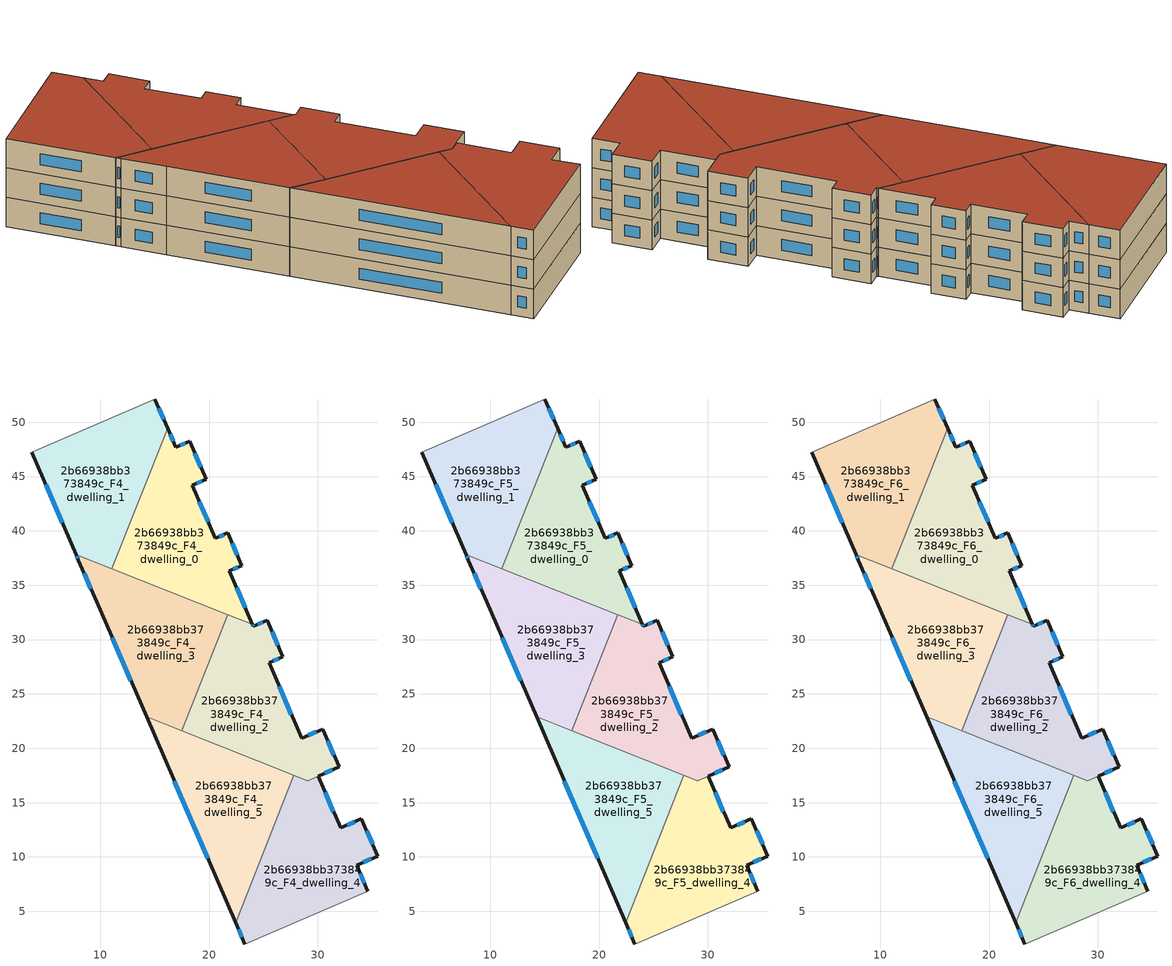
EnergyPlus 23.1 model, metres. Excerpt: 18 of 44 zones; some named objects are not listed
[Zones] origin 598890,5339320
2b66938bb373849c_F4_dwelling_0
 floor to 2b66938bb373849c_F3_dwelling_0 (EU_floor_Construction): 18.21,48.25 19.73,44.75 18.45,44.2 20.56,39.31 21.7,39.81 23,36.81 21.85,36.33 23.99,31.4 11.07,36.5 16.18,49.45 16.94,47.7 z12
 wall outside (EU_wall_Construction): 23.99,31.4 21.85,36.33 23,36.81 21.7,39.81 20.56,39.31 18.45,44.2 19.73,44.75 18.21,48.25 16.94,47.7 16.18,49.45 z12:15
 wall to 2b66938bb373849c_F4_dwelling_1 (EU_wall_Construction): 16.18,49.45 11.07,36.5 z12:15
 wall to 2b66938bb373849c_F4_dwelling_3 (EU_wall_Construction): 11.07,36.5 21.73,32.29 z12:15
 wall to 2b66938bb373849c_F4_dwelling_2 (EU_wall_Construction): 21.73,32.29 23.99,31.4 z12:15
 window (EU_Window_Construction): 18.85,44.37 19.33,44.57 / 19.9,40.84 19.11,42.66 / 21.35,39.66 20.92,39.47 / 22.59,37.75 22.11,38.87 / 22.21,36.48 22.64,36.66 / 23.32,32.94 22.52,34.78 / 16.7,48.25 16.42,48.9 / 17.81,48.08 17.34,47.87 / 19.25,45.84 18.68,47.15 z12.94:14.06
2b66938bb373849c_F4_dwelling_1
 floor to 2b66938bb373849c_F3_dwelling_1 (EU_floor_Construction): 15.02,52.13 16.18,49.45 11.07,36.5 7.77,37.81 3.7,47.22 z12
 wall outside (EU_wall_Construction): 3.7,47.22 7.77,37.81 / 16.18,49.45 15.02,52.13 z12:15
 wall adiabatic (EU_wall_Construction): 15.02,52.13 3.7,47.22 z12:15
 wall to 2b66938bb373849c_F4_dwelling_3 (EU_wall_Construction): 7.77,37.81 11.07,36.5 z12:15
 window (EU_Window_Construction): 4.98,44.27 6.49,40.76 / 15.82,50.29 15.38,51.29 z12.94:14.06
2b66938bb373849c_F4_dwelling_2
 floor to 2b66938bb373849c_F3_dwelling_2 (EU_floor_Construction): 26.79,28.42 25.52,27.87 28.52,20.93 30.45,21.76 31.96,18.28 29.06,17.03 17.5,21.59 21.73,32.29 23.99,31.4 24.06,31.23 25.33,31.78 z12
 wall outside (EU_wall_Construction): 30.03,17.44 31.96,18.28 30.45,21.76 28.52,20.93 25.52,27.87 26.79,28.42 25.33,31.78 24.06,31.23 23.99,31.4 z12:15
 wall to 2b66938bb373849c_F4_dwelling_3 (EU_wall_Construction): 21.73,32.29 17.5,21.59 z12:15
 wall to 2b66938bb373849c_F4_dwelling_5 (EU_wall_Construction): 17.5,21.59 27.81,17.52 z12:15
 wall to 2b66938bb373849c_F4_dwelling_4 (EU_wall_Construction): 29.06,17.03 30.03,17.44 / 27.81,17.52 29.05,17.03 z12:15
 window (EU_Window_Construction): 24.04,31.28 24.01,31.34 / 24.93,31.61 24.46,31.4 / 26.33,29.47 25.79,30.73 / 25.92,28.04 26.39,28.24 / 27.58,23.1 26.46,25.69 / 29.84,21.5 29.12,21.19 / 31.48,19.37 30.92,20.67 / 30.63,17.71 31.35,18.02 z12.94:14.06
2b66938bb373849c_F4_dwelling_3
 floor to 2b66938bb373849c_F3_dwelling_3 (EU_floor_Construction): 21.73,32.29 17.5,21.59 14.25,22.88 9.65,33.49 7.98,37.32 7.77,37.81 z12
 wall outside (EU_wall_Construction): 7.77,37.81 7.98,37.32 9.65,33.49 14.25,22.88 z12:15
 wall to 2b66938bb373849c_F4_dwelling_5 (EU_wall_Construction): 14.25,22.88 17.5,21.59 z12:15
 window (EU_Window_Construction): 11.09,30.16 12.81,26.21 / 8.5,36.12 9.13,34.69 / 7.83,37.65 7.91,37.47 z12.94:14.06
2b66938bb373849c_F4_dwelling_4
 floor to 2b66938bb373849c_F3_dwelling_4 (EU_floor_Construction): 34.02,13.51 35.5,10.08 33.57,9.25 34.62,6.84 23.29,1.99 22.44,3.95 27.81,17.52 29.06,17.03 30.03,17.44 32.09,12.67 z12
 wall outside (EU_wall_Construction): 22.44,3.95 23.29,1.99 / 34.62,6.84 33.57,9.25 35.5,10.08 34.02,13.51 32.09,12.67 30.03,17.44 z12:15
 wall adiabatic (EU_wall_Construction): 23.29,1.99 34.62,6.84 z12:15
 wall to 2b66938bb373849c_F4_dwelling_5 (EU_wall_Construction): 27.81,17.52 22.44,3.95 z12:15
 window (EU_Window_Construction): 22.71,3.34 23.03,2.61 / 31.44,14.17 30.67,15.95 / 33.42,13.25 32.7,12.94 / 35.04,11.15 34.48,12.43 / 34.18,9.51 34.9,9.82 / 34.29,7.59 33.9,8.49 z12.94:14.06
2b66938bb373849c_F4_dwelling_5
 floor to 2b66938bb373849c_F3_dwelling_5 (EU_floor_Construction): 27.81,17.52 22.44,3.95 14.25,22.88 z12
 wall outside (EU_wall_Construction): 14.25,22.88 22.44,3.95 z12:15
 window (EU_Window_Construction): 16.82,16.95 19.87,9.88 z12.94:14.06
2b66938bb373849c_F5_dwelling_0
 floor to 2b66938bb373849c_F4_dwelling_0 (EU_floor_Construction): 18.21,48.25 19.73,44.75 18.45,44.2 20.56,39.31 21.7,39.81 23,36.81 21.85,36.33 23.99,31.4 11.07,36.5 16.18,49.45 16.94,47.7 z15
 wall outside (EU_wall_Construction): 23.99,31.4 21.85,36.33 23,36.81 21.7,39.81 20.56,39.31 18.45,44.2 19.73,44.75 18.21,48.25 16.94,47.7 16.18,49.45 z15:18
 wall to 2b66938bb373849c_F5_dwelling_1 (EU_wall_Construction): 16.18,49.45 11.07,36.5 z15:18
 wall to 2b66938bb373849c_F5_dwelling_3 (EU_wall_Construction): 11.07,36.5 21.73,32.29 z15:18
 wall to 2b66938bb373849c_F5_dwelling_2 (EU_wall_Construction): 21.73,32.29 23.99,31.4 z15:18
 window (EU_Window_Construction): 18.85,44.37 19.33,44.57 / 19.9,40.84 19.11,42.66 / 21.35,39.66 20.92,39.47 / 22.59,37.75 22.11,38.87 / 22.21,36.48 22.64,36.66 / 23.32,32.94 22.52,34.78 / 16.7,48.25 16.42,48.9 / 17.81,48.08 17.34,47.87 / 19.25,45.84 18.68,47.15 z15.94:17.06
2b66938bb373849c_F5_dwelling_1
 floor to 2b66938bb373849c_F4_dwelling_1 (EU_floor_Construction): 15.02,52.13 16.18,49.45 11.07,36.5 7.77,37.81 3.7,47.22 z15
 wall outside (EU_wall_Construction): 3.7,47.22 7.77,37.81 / 16.18,49.45 15.02,52.13 z15:18
 wall adiabatic (EU_wall_Construction): 15.02,52.13 3.7,47.22 z15:18
 wall to 2b66938bb373849c_F5_dwelling_3 (EU_wall_Construction): 7.77,37.81 11.07,36.5 z15:18
 window (EU_Window_Construction): 4.98,44.27 6.49,40.76 / 15.82,50.29 15.38,51.29 z15.94:17.06
2b66938bb373849c_F5_dwelling_2
 floor to 2b66938bb373849c_F4_dwelling_2 (EU_floor_Construction): 26.79,28.42 25.52,27.87 28.52,20.93 30.45,21.76 31.96,18.28 29.06,17.03 17.5,21.59 21.73,32.29 23.99,31.4 24.06,31.23 25.33,31.78 z15
 wall outside (EU_wall_Construction): 30.03,17.44 31.96,18.28 30.45,21.76 28.52,20.93 25.52,27.87 26.79,28.42 25.33,31.78 24.06,31.23 23.99,31.4 z15:18
 wall to 2b66938bb373849c_F5_dwelling_3 (EU_wall_Construction): 21.73,32.29 17.5,21.59 z15:18
 wall to 2b66938bb373849c_F5_dwelling_5 (EU_wall_Construction): 17.5,21.59 27.81,17.52 z15:18
 wall to 2b66938bb373849c_F5_dwelling_4 (EU_wall_Construction): 29.06,17.03 30.03,17.44 / 27.81,17.52 29.05,17.03 z15:18
 window (EU_Window_Construction): 24.04,31.28 24.01,31.34 / 24.93,31.61 24.46,31.4 / 26.33,29.47 25.79,30.73 / 25.92,28.04 26.39,28.24 / 27.58,23.1 26.46,25.69 / 29.84,21.5 29.12,21.19 / 31.48,19.37 30.92,20.67 / 30.63,17.71 31.35,18.02 z15.94:17.06
2b66938bb373849c_F5_dwelling_3
 floor to 2b66938bb373849c_F4_dwelling_3 (EU_floor_Construction): 21.73,32.29 17.5,21.59 14.25,22.88 9.65,33.49 7.98,37.32 7.77,37.81 z15
 wall outside (EU_wall_Construction): 7.77,37.81 7.98,37.32 9.65,33.49 14.25,22.88 z15:18
 wall to 2b66938bb373849c_F5_dwelling_5 (EU_wall_Construction): 14.25,22.88 17.5,21.59 z15:18
 window (EU_Window_Construction): 11.09,30.16 12.81,26.21 / 8.5,36.12 9.13,34.69 / 7.83,37.65 7.91,37.47 z15.94:17.06
2b66938bb373849c_F5_dwelling_4
 floor to 2b66938bb373849c_F4_dwelling_4 (EU_floor_Construction): 34.02,13.51 35.5,10.08 33.57,9.25 34.62,6.84 23.29,1.99 22.44,3.95 27.81,17.52 29.06,17.03 30.03,17.44 32.09,12.67 z15
 wall outside (EU_wall_Construction): 22.44,3.95 23.29,1.99 / 34.62,6.84 33.57,9.25 35.5,10.08 34.02,13.51 32.09,12.67 30.03,17.44 z15:18
 wall adiabatic (EU_wall_Construction): 23.29,1.99 34.62,6.84 z15:18
 wall to 2b66938bb373849c_F5_dwelling_5 (EU_wall_Construction): 27.81,17.52 22.44,3.95 z15:18
 window (EU_Window_Construction): 22.71,3.34 23.03,2.61 / 31.44,14.17 30.67,15.95 / 33.42,13.25 32.7,12.94 / 35.04,11.15 34.48,12.43 / 34.18,9.51 34.9,9.82 / 34.29,7.59 33.9,8.49 z15.94:17.06
2b66938bb373849c_F5_dwelling_5
 floor to 2b66938bb373849c_F4_dwelling_5 (EU_floor_Construction): 27.81,17.52 22.44,3.95 14.25,22.88 z15
 wall outside (EU_wall_Construction): 14.25,22.88 22.44,3.95 z15:18
 window (EU_Window_Construction): 16.82,16.95 19.87,9.88 z15.94:17.06
2b66938bb373849c_F6_dwelling_0
 floor to 2b66938bb373849c_F5_dwelling_0 (EU_floor_Construction): 18.21,48.25 19.73,44.75 18.45,44.2 20.56,39.31 21.7,39.81 23,36.81 21.85,36.33 23.99,31.4 11.07,36.5 16.18,49.45 16.94,47.7 z18
 wall outside (EU_wall_Construction): 23.99,31.4 21.85,36.33 23,36.81 21.7,39.81 20.56,39.31 18.45,44.2 19.73,44.75 18.21,48.25 16.94,47.7 16.18,49.45 z18:21
 wall to 2b66938bb373849c_F6_dwelling_1 (EU_wall_Construction): 16.18,49.45 11.07,36.5 z18:21
 wall to 2b66938bb373849c_F6_dwelling_3 (EU_wall_Construction): 11.07,36.5 21.73,32.29 z18:21
 wall to 2b66938bb373849c_F6_dwelling_2 (EU_wall_Construction): 21.73,32.29 23.99,31.4 z18:21
 window (EU_Window_Construction): 18.85,44.37 19.33,44.57 / 19.9,40.84 19.11,42.66 / 21.35,39.66 20.92,39.47 / 22.59,37.75 22.11,38.87 / 22.21,36.48 22.64,36.66 / 23.32,32.94 22.52,34.78 / 16.7,48.25 16.42,48.9 / 17.81,48.08 17.34,47.87 / 19.25,45.84 18.68,47.15 z18.94:20.06
 roof outside (EU_roof_Construction): 23.99,31.4 21.85,36.33 23,36.81 21.7,39.81 20.56,39.31 18.45,44.2 19.73,44.75 18.21,48.25 16.94,47.7 16.18,49.45 11.07,36.5 z21
2b66938bb373849c_F6_dwelling_1
 floor to 2b66938bb373849c_F5_dwelling_1 (EU_floor_Construction): 15.02,52.13 16.18,49.45 11.07,36.5 7.77,37.81 3.7,47.22 z18
 wall outside (EU_wall_Construction): 3.7,47.22 7.77,37.81 / 16.18,49.45 15.02,52.13 z18:21
 wall adiabatic (EU_wall_Construction): 15.02,52.13 3.7,47.22 z18:21
 wall to 2b66938bb373849c_F6_dwelling_3 (EU_wall_Construction): 7.77,37.81 11.07,36.5 z18:21
 window (EU_Window_Construction): 4.98,44.27 6.49,40.76 / 15.82,50.29 15.38,51.29 z18.94:20.06
 roof outside (EU_roof_Construction): 11.07,36.5 16.18,49.45 15.02,52.13 3.7,47.22 7.77,37.81 z21
2b66938bb373849c_F6_dwelling_2
 floor to 2b66938bb373849c_F5_dwelling_2 (EU_floor_Construction): 26.79,28.42 25.52,27.87 28.52,20.93 30.45,21.76 31.96,18.28 29.06,17.03 17.5,21.59 21.73,32.29 23.99,31.4 24.06,31.23 25.33,31.78 z18
 wall outside (EU_wall_Construction): 30.03,17.44 31.96,18.28 30.45,21.76 28.52,20.93 25.52,27.87 26.79,28.42 25.33,31.78 24.06,31.23 23.99,31.4 z18:21
 wall to 2b66938bb373849c_F6_dwelling_3 (EU_wall_Construction): 21.73,32.29 17.5,21.59 z18:21
 wall to 2b66938bb373849c_F6_dwelling_5 (EU_wall_Construction): 17.5,21.59 27.81,17.52 z18:21
 wall to 2b66938bb373849c_F6_dwelling_4 (EU_wall_Construction): 29.06,17.03 30.03,17.44 / 27.81,17.52 29.05,17.03 z18:21
 window (EU_Window_Construction): 24.04,31.28 24.01,31.34 / 24.93,31.61 24.46,31.4 / 26.33,29.47 25.79,30.73 / 25.92,28.04 26.39,28.24 / 27.58,23.1 26.46,25.69 / 29.84,21.5 29.12,21.19 / 31.48,19.37 30.92,20.67 / 30.63,17.71 31.35,18.02 z18.94:20.06
 roof outside (EU_roof_Construction): 31.96,18.28 30.45,21.76 28.52,20.93 25.52,27.87 26.79,28.42 25.33,31.78 24.06,31.23 23.99,31.4 21.73,32.29 17.5,21.59 29.05,17.03 z21
2b66938bb373849c_F6_dwelling_3
 floor to 2b66938bb373849c_F5_dwelling_3 (EU_floor_Construction): 21.73,32.29 17.5,21.59 14.25,22.88 9.65,33.49 7.98,37.32 7.77,37.81 z18
 wall outside (EU_wall_Construction): 7.77,37.81 7.98,37.32 9.65,33.49 14.25,22.88 z18:21
 wall to 2b66938bb373849c_F6_dwelling_5 (EU_wall_Construction): 14.25,22.88 17.5,21.59 z18:21
 window (EU_Window_Construction): 11.09,30.16 12.81,26.21 / 8.5,36.12 9.13,34.69 / 7.83,37.65 7.91,37.47 z18.94:20.06
 roof outside (EU_roof_Construction): 17.5,21.59 21.73,32.29 7.77,37.81 7.98,37.32 9.65,33.49 14.25,22.88 z21
2b66938bb373849c_F6_dwelling_4
 floor to 2b66938bb373849c_F5_dwelling_4 (EU_floor_Construction): 34.02,13.51 35.5,10.08 33.57,9.25 34.62,6.84 23.29,1.99 22.44,3.95 27.81,17.52 29.06,17.03 30.03,17.44 32.09,12.67 z18
 wall outside (EU_wall_Construction): 22.44,3.95 23.29,1.99 / 34.62,6.84 33.57,9.25 35.5,10.08 34.02,13.51 32.09,12.67 30.03,17.44 z18:21
 wall adiabatic (EU_wall_Construction): 23.29,1.99 34.62,6.84 z18:21
 wall to 2b66938bb373849c_F6_dwelling_5 (EU_wall_Construction): 27.81,17.52 22.44,3.95 z18:21
 window (EU_Window_Construction): 22.71,3.34 23.03,2.61 / 31.44,14.17 30.67,15.95 / 33.42,13.25 32.7,12.94 / 35.04,11.15 34.48,12.43 / 34.18,9.51 34.9,9.82 / 34.29,7.59 33.9,8.49 z18.94:20.06
 roof outside (EU_roof_Construction): 34.62,6.84 33.57,9.25 35.5,10.08 34.02,13.51 32.09,12.67 30.03,17.44 29.06,17.03 27.81,17.52 22.44,3.95 23.29,1.99 z21
2b66938bb373849c_F6_dwelling_5
 floor to 2b66938bb373849c_F5_dwelling_5 (EU_floor_Construction): 27.81,17.52 22.44,3.95 14.25,22.88 z18
 wall outside (EU_wall_Construction): 14.25,22.88 22.44,3.95 z18:21
 window (EU_Window_Construction): 16.82,16.95 19.87,9.88 z18.94:20.06
 roof outside (EU_roof_Construction): 22.44,3.95 27.81,17.52 14.25,22.88 z21
[Building]
EU S2 Campaign: North Axis=0; Terrain=City; Solar Distribution=FullExterior
[Site:Location]
Vienna: Latitude=48; Longitude=16.5; Time Zone=1; Elevation=183
[SizingPeriod:WeatherFileDays]
AnnualSizingPeriod: Begin Month=1; Begin Day of Month=1; End Month=12; End Day of Month=31; Day of Week for Start Day=Monday; Use Weather File Daylight Saving Period=No; Use Weather File Rain and Snow Indicators=No
[MATERIAL]
EU_InternalMass_Material: Roughness=MediumRough; Thickness=0.1; Conductivity=1; Density=1800; Specific Heat=900; Thermal Absorptance=0.9; Solar Absorptance=0.7; Visible Absorptance=0.7
[MATERIAL:NOMASS] Roughness=MediumRough; Thermal Absorptance=0.9; Solar Absorptance=0.7; Visible Absorptance=0.7
Name | Thermal Resistance
EU_wall_NoMass | 0.914258
EU_roof_NoMass | 0.954009
EU_floor_NoMass | 1.09711
[WINDOWMATERIAL:SIMPLEGLAZINGSYSTEM]
EU_Window_SimpleGlazing: UFactor=2.09642; Solar Heat Gain Coefficient=0.65; Visible Transmittance=0.65
[CONSTRUCTION]
EU_wall_Construction: EU_wall_NoMass
EU_roof_Construction: EU_roof_NoMass
EU_floor_Construction: EU_floor_NoMass
EU_Window_Construction: EU_Window_SimpleGlazing
EU_InternalMass_Construction: EU_InternalMass_Material
[ZONE] Type=1; Multiplier=1; Ceiling Height=autocalculate; Floor Area=autocalculate; Part of Total Floor Area=Yes
Name | Volume
2b66938bb373849c_F4_dwelling_0; 2b66938bb373849c_F5_dwelling_0; 2b66938bb373849c_F6_dwelling_0 | 318.059
2b66938bb373849c_F4_dwelling_1; 2b66938bb373849c_F5_dwelling_1; 2b66938bb373849c_F6_dwelling_1 | 318.011
2b66938bb373849c_F4_dwelling_2; 2b66938bb373849c_F5_dwelling_2; 2b66938bb373849c_F6_dwelling_2 | 319.642
2b66938bb373849c_F4_dwelling_3; 2b66938bb373849c_F5_dwelling_3; 2b66938bb373849c_F6_dwelling_3 | 319.144
2b66938bb373849c_F4_dwelling_4; 2b66938bb373849c_F5_dwelling_4; 2b66938bb373849c_F6_dwelling_4 | 320.761
2b66938bb373849c_F4_dwelling_5; 2b66938bb373849c_F5_dwelling_5; 2b66938bb373849c_F6_dwelling_5 | 319.132
[INTERNALMASS] Construction=EU_InternalMass_Construction
Name | Zone or ZoneList | Surface Area
2b66938bb373849c_F4_dwelling_0_EU_InternalMass | 2b66938bb373849c_F4_dwelling_0 | 106.02
2b66938bb373849c_F4_dwelling_1_EU_InternalMass | 2b66938bb373849c_F4_dwelling_1 | 106.004
2b66938bb373849c_F4_dwelling_2_EU_InternalMass | 2b66938bb373849c_F4_dwelling_2 | 106.549
2b66938bb373849c_F4_dwelling_3_EU_InternalMass | 2b66938bb373849c_F4_dwelling_3 | 106.381
2b66938bb373849c_F4_dwelling_4_EU_InternalMass | 2b66938bb373849c_F4_dwelling_4 | 106.92
2b66938bb373849c_F4_dwelling_5_EU_InternalMass | 2b66938bb373849c_F4_dwelling_5 | 106.377
2b66938bb373849c_F5_dwelling_0_EU_InternalMass | 2b66938bb373849c_F5_dwelling_0 | 106.02
2b66938bb373849c_F5_dwelling_1_EU_InternalMass | 2b66938bb373849c_F5_dwelling_1 | 106.004
2b66938bb373849c_F5_dwelling_2_EU_InternalMass | 2b66938bb373849c_F5_dwelling_2 | 106.549
2b66938bb373849c_F5_dwelling_3_EU_InternalMass | 2b66938bb373849c_F5_dwelling_3 | 106.381
2b66938bb373849c_F5_dwelling_4_EU_InternalMass | 2b66938bb373849c_F5_dwelling_4 | 106.92
2b66938bb373849c_F5_dwelling_5_EU_InternalMass | 2b66938bb373849c_F5_dwelling_5 | 106.377
2b66938bb373849c_F6_dwelling_0_EU_InternalMass | 2b66938bb373849c_F6_dwelling_0 | 106.02
2b66938bb373849c_F6_dwelling_1_EU_InternalMass | 2b66938bb373849c_F6_dwelling_1 | 106.004
2b66938bb373849c_F6_dwelling_2_EU_InternalMass | 2b66938bb373849c_F6_dwelling_2 | 106.549
2b66938bb373849c_F6_dwelling_3_EU_InternalMass | 2b66938bb373849c_F6_dwelling_3 | 106.381
2b66938bb373849c_F6_dwelling_4_EU_InternalMass | 2b66938bb373849c_F6_dwelling_4 | 106.92
2b66938bb373849c_F6_dwelling_5_EU_InternalMass | 2b66938bb373849c_F6_dwelling_5 | 106.377
[OTHEREQUIPMENT] Fuel Type=Electricity; Design Level Calculation Method=Watts/Area; Power per Zone Floor Area=1; Fraction Latent=0; Fraction Radiant=0; Fraction Lost=0; Carbon Dioxide Generation Rate=0; EndUse Subcategory=EU_Step8_InternalGains
Name | Zone or ZoneList or Space or SpaceList | Schedule
EU_Step8_InternalGain_2b66938bb373849c_F4_dwelling_0_f000 | 2b66938bb373849c_F4_dwelling_0 | EU_Step8_GainSchedule_2b66938bb373849c_F4_dwelling_0_f000
EU_Step8_InternalGain_2b66938bb373849c_F4_dwelling_1_f000 | 2b66938bb373849c_F4_dwelling_1 | EU_Step8_GainSchedule_2b66938bb373849c_F4_dwelling_1_f000
EU_Step8_InternalGain_2b66938bb373849c_F4_dwelling_2_f000 | 2b66938bb373849c_F4_dwelling_2 | EU_Step8_GainSchedule_2b66938bb373849c_F4_dwelling_2_f000
EU_Step8_InternalGain_2b66938bb373849c_F4_dwelling_3_f000 | 2b66938bb373849c_F4_dwelling_3 | EU_Step8_GainSchedule_2b66938bb373849c_F4_dwelling_3_f000
EU_Step8_InternalGain_2b66938bb373849c_F4_dwelling_4_f000 | 2b66938bb373849c_F4_dwelling_4 | EU_Step8_GainSchedule_2b66938bb373849c_F4_dwelling_4_f000
EU_Step8_InternalGain_2b66938bb373849c_F4_dwelling_5_f000 | 2b66938bb373849c_F4_dwelling_5 | EU_Step8_GainSchedule_2b66938bb373849c_F4_dwelling_5_f000
EU_Step8_InternalGain_2b66938bb373849c_F5_dwelling_0_f000 | 2b66938bb373849c_F5_dwelling_0 | EU_Step8_GainSchedule_2b66938bb373849c_F5_dwelling_0_f000
EU_Step8_InternalGain_2b66938bb373849c_F5_dwelling_1_f000 | 2b66938bb373849c_F5_dwelling_1 | EU_Step8_GainSchedule_2b66938bb373849c_F5_dwelling_1_f000
EU_Step8_InternalGain_2b66938bb373849c_F5_dwelling_2_f000 | 2b66938bb373849c_F5_dwelling_2 | EU_Step8_GainSchedule_2b66938bb373849c_F5_dwelling_2_f000
EU_Step8_InternalGain_2b66938bb373849c_F5_dwelling_3_f000 | 2b66938bb373849c_F5_dwelling_3 | EU_Step8_GainSchedule_2b66938bb373849c_F5_dwelling_3_f000
EU_Step8_InternalGain_2b66938bb373849c_F5_dwelling_4_f000 | 2b66938bb373849c_F5_dwelling_4 | EU_Step8_GainSchedule_2b66938bb373849c_F5_dwelling_4_f000
EU_Step8_InternalGain_2b66938bb373849c_F5_dwelling_5_f000 | 2b66938bb373849c_F5_dwelling_5 | EU_Step8_GainSchedule_2b66938bb373849c_F5_dwelling_5_f000
EU_Step8_InternalGain_2b66938bb373849c_F6_dwelling_0_f000 | 2b66938bb373849c_F6_dwelling_0 | EU_Step8_GainSchedule_2b66938bb373849c_F6_dwelling_0_f000
EU_Step8_InternalGain_2b66938bb373849c_F6_dwelling_1_f000 | 2b66938bb373849c_F6_dwelling_1 | EU_Step8_GainSchedule_2b66938bb373849c_F6_dwelling_1_f000
EU_Step8_InternalGain_2b66938bb373849c_F6_dwelling_2_f000 | 2b66938bb373849c_F6_dwelling_2 | EU_Step8_GainSchedule_2b66938bb373849c_F6_dwelling_2_f000
EU_Step8_InternalGain_2b66938bb373849c_F6_dwelling_3_f000 | 2b66938bb373849c_F6_dwelling_3 | EU_Step8_GainSchedule_2b66938bb373849c_F6_dwelling_3_f000
EU_Step8_InternalGain_2b66938bb373849c_F6_dwelling_4_f000 | 2b66938bb373849c_F6_dwelling_4 | EU_Step8_GainSchedule_2b66938bb373849c_F6_dwelling_4_f000
EU_Step8_InternalGain_2b66938bb373849c_F6_dwelling_5_f000 | 2b66938bb373849c_F6_dwelling_5 | EU_Step8_GainSchedule_2b66938bb373849c_F6_dwelling_5_f000
[ZONEVENTILATION:DESIGNFLOWRATE] Schedule=EU_AlwaysOn; Design Flow Rate Calculation Method=AirChanges/Hour; Air Changes per Hour=0.546891; Ventilation Type=Natural; Fan Pressure Rise=0; Fan Total Efficiency=1; Constant Term Coefficient=1; Temperature Term Coefficient=0; Velocity Term Coefficient=0; Velocity Squared Term Coefficient=0; Minimum Indoor Temperature=-100; Maximum Indoor Temperature=100; Delta Temperature=-100; Minimum Outdoor Temperature=-100; Maximum Outdoor Temperature=100; Maximum Wind Speed=40
Name | Zone or ZoneList or Space or SpaceList
EU_ConstantAir_2b66938bb373849c_F4_dwelling_0 | 2b66938bb373849c_F4_dwelling_0
EU_ConstantAir_2b66938bb373849c_F4_dwelling_1 | 2b66938bb373849c_F4_dwelling_1
EU_ConstantAir_2b66938bb373849c_F4_dwelling_2 | 2b66938bb373849c_F4_dwelling_2
EU_ConstantAir_2b66938bb373849c_F4_dwelling_3 | 2b66938bb373849c_F4_dwelling_3
EU_ConstantAir_2b66938bb373849c_F4_dwelling_4 | 2b66938bb373849c_F4_dwelling_4
EU_ConstantAir_2b66938bb373849c_F4_dwelling_5 | 2b66938bb373849c_F4_dwelling_5
EU_ConstantAir_2b66938bb373849c_F5_dwelling_0 | 2b66938bb373849c_F5_dwelling_0
EU_ConstantAir_2b66938bb373849c_F5_dwelling_1 | 2b66938bb373849c_F5_dwelling_1
EU_ConstantAir_2b66938bb373849c_F5_dwelling_2 | 2b66938bb373849c_F5_dwelling_2
EU_ConstantAir_2b66938bb373849c_F5_dwelling_3 | 2b66938bb373849c_F5_dwelling_3
EU_ConstantAir_2b66938bb373849c_F5_dwelling_4 | 2b66938bb373849c_F5_dwelling_4
EU_ConstantAir_2b66938bb373849c_F5_dwelling_5 | 2b66938bb373849c_F5_dwelling_5
EU_ConstantAir_2b66938bb373849c_F6_dwelling_0 | 2b66938bb373849c_F6_dwelling_0
EU_ConstantAir_2b66938bb373849c_F6_dwelling_1 | 2b66938bb373849c_F6_dwelling_1
EU_ConstantAir_2b66938bb373849c_F6_dwelling_2 | 2b66938bb373849c_F6_dwelling_2
EU_ConstantAir_2b66938bb373849c_F6_dwelling_3 | 2b66938bb373849c_F6_dwelling_3
EU_ConstantAir_2b66938bb373849c_F6_dwelling_4 | 2b66938bb373849c_F6_dwelling_4
EU_ConstantAir_2b66938bb373849c_F6_dwelling_5 | 2b66938bb373849c_F6_dwelling_5
[HVACTEMPLATE:ZONE:IDEALLOADSAIRSYSTEM] System Availability Schedule=EU_AlwaysOn; Maximum Heating Supply Air Temperature=50; Minimum Cooling Supply Air Temperature=13; Maximum Heating Supply Air Humidity Ratio=0.0156; Minimum Cooling Supply Air Humidity Ratio=0.0077; Heating Limit=NoLimit; Cooling Limit=NoLimit; Heating Availability Schedule=EU_AlwaysOn; Cooling Availability Schedule=EU_CoolingOff; Dehumidification Control Type=ConstantSensibleHeatRatio; Cooling Sensible Heat Ratio=0.7; Dehumidification Setpoint=60; Humidification Control Type=None; Humidification Setpoint=30; Outdoor Air Method=None; Outdoor Air Flow Rate per Person=0.00944; Outdoor Air Flow Rate per Zone Floor Area=0; Outdoor Air Flow Rate per Zone=0; Demand Controlled Ventilation Type=None; Outdoor Air Economizer Type=NoEconomizer; Heat Recovery Type=None; Sensible Heat Recovery Effectiveness=0.7; Latent Heat Recovery Effectiveness=0.65
Name | Template Thermostat
2b66938bb373849c_F4_dwelling_0 | EU_HeatOnly_2b66938bb373849c_F4_dwelling_0
2b66938bb373849c_F4_dwelling_1 | EU_HeatOnly_2b66938bb373849c_F4_dwelling_1
2b66938bb373849c_F4_dwelling_2 | EU_HeatOnly_2b66938bb373849c_F4_dwelling_2
2b66938bb373849c_F4_dwelling_3 | EU_HeatOnly_2b66938bb373849c_F4_dwelling_3
2b66938bb373849c_F4_dwelling_4 | EU_HeatOnly_2b66938bb373849c_F4_dwelling_4
2b66938bb373849c_F4_dwelling_5 | EU_HeatOnly_2b66938bb373849c_F4_dwelling_5
2b66938bb373849c_F5_dwelling_0 | EU_HeatOnly_2b66938bb373849c_F5_dwelling_0
2b66938bb373849c_F5_dwelling_1 | EU_HeatOnly_2b66938bb373849c_F5_dwelling_1
2b66938bb373849c_F5_dwelling_2 | EU_HeatOnly_2b66938bb373849c_F5_dwelling_2
2b66938bb373849c_F5_dwelling_3 | EU_HeatOnly_2b66938bb373849c_F5_dwelling_3
2b66938bb373849c_F5_dwelling_4 | EU_HeatOnly_2b66938bb373849c_F5_dwelling_4
2b66938bb373849c_F5_dwelling_5 | EU_HeatOnly_2b66938bb373849c_F5_dwelling_5
2b66938bb373849c_F6_dwelling_0 | EU_HeatOnly_2b66938bb373849c_F6_dwelling_0
2b66938bb373849c_F6_dwelling_1 | EU_HeatOnly_2b66938bb373849c_F6_dwelling_1
2b66938bb373849c_F6_dwelling_2 | EU_HeatOnly_2b66938bb373849c_F6_dwelling_2
2b66938bb373849c_F6_dwelling_3 | EU_HeatOnly_2b66938bb373849c_F6_dwelling_3
2b66938bb373849c_F6_dwelling_4 | EU_HeatOnly_2b66938bb373849c_F6_dwelling_4
2b66938bb373849c_F6_dwelling_5 | EU_HeatOnly_2b66938bb373849c_F6_dwelling_5
[SIZING:ZONE] Zone Cooling Design Supply Air Temperature Input Method=SupplyAirTemperature; Zone Cooling Design Supply Air Temperature=13; Zone Heating Design Supply Air Temperature Input Method=SupplyAirTemperature; Zone Heating Design Supply Air Temperature=50; Zone Cooling Design Supply Air Humidity Ratio=0.008; Zone Heating Design Supply Air Humidity Ratio=0.008; Cooling Design Air Flow Method=DesignDay; Cooling Design Air Flow Rate=0; Cooling Minimum Air Flow per Zone Floor Area=0.000762; Cooling Minimum Air Flow=0; Cooling Minimum Air Flow Fraction=0.2; Heating Design Air Flow Method=DesignDay; Heating Design Air Flow Rate=0; Heating Maximum Air Flow per Zone Floor Area=0.002032; Heating Maximum Air Flow=0.141576; Heating Maximum Air Flow Fraction=0.3; Account for Dedicated Outdoor Air System=No; Dedicated Outdoor Air System Control Strategy=NeutralSupplyAir; Dedicated Outdoor Air Low Setpoint Temperature for Design=autosize; Dedicated Outdoor Air High Setpoint Temperature for Design=autosize; Zone Load Sizing Method=Sensible Load Only No Latent Load; Zone Latent Cooling Design Supply Air Humidity Ratio Input Method=HumidityRatioDifference; Zone Cooling Design Supply Air Humidity Ratio Difference=0.005; Zone Latent Heating Design Supply Air Humidity Ratio Input Method=HumidityRatioDifference; Zone Humidification Design Supply Air Humidity Ratio Difference=0.005
2b66938bb373849c_F4_dwelling_0; 2b66938bb373849c_F4_dwelling_1; 2b66938bb373849c_F4_dwelling_2; 2b66938bb373849c_F4_dwelling_3; 2b66938bb373849c_F4_dwelling_4; 2b66938bb373849c_F4_dwelling_5; 2b66938bb373849c_F5_dwelling_0; 2b66938bb373849c_F5_dwelling_1; 2b66938bb373849c_F5_dwelling_2; 2b66938bb373849c_F5_dwelling_3; 2b66938bb373849c_F5_dwelling_4; 2b66938bb373849c_F5_dwelling_5; 2b66938bb373849c_F6_dwelling_0; 2b66938bb373849c_F6_dwelling_1; 2b66938bb373849c_F6_dwelling_2; 2b66938bb373849c_F6_dwelling_3; 2b66938bb373849c_F6_dwelling_4; 2b66938bb373849c_F6_dwelling_5
[SCHEDULE:CONSTANT]
Name | Hourly Value
EU_AlwaysOn | 1
EU_CoolingOff | 0
[SCHEDULE:FILE] Column Number=1; Rows to Skip at Top=0; Number of Hours of Data=8760; Column Separator=Comma; Interpolate to Timestep=No; Minutes per Item=60; Adjust Schedule for Daylight Savings=Yes
Name | File
EU_Step8_GainSchedule_2b66938bb373849c_F4_dwelling_0_f000 | ../../schedules/2b66938bb373849c/2b66938bb373849c_F4_dwelling_0_f000_gain.csv
EU_Step8_GainSchedule_2b66938bb373849c_F4_dwelling_1_f000 | ../../schedules/2b66938bb373849c/2b66938bb373849c_F4_dwelling_1_f000_gain.csv
EU_Step8_GainSchedule_2b66938bb373849c_F4_dwelling_2_f000 | ../../schedules/2b66938bb373849c/2b66938bb373849c_F4_dwelling_2_f000_gain.csv
EU_Step8_GainSchedule_2b66938bb373849c_F4_dwelling_3_f000 | ../../schedules/2b66938bb373849c/2b66938bb373849c_F4_dwelling_3_f000_gain.csv
EU_Step8_GainSchedule_2b66938bb373849c_F4_dwelling_4_f000 | ../../schedules/2b66938bb373849c/2b66938bb373849c_F4_dwelling_4_f000_gain.csv
EU_Step8_GainSchedule_2b66938bb373849c_F4_dwelling_5_f000 | ../../schedules/2b66938bb373849c/2b66938bb373849c_F4_dwelling_5_f000_gain.csv
EU_Step8_GainSchedule_2b66938bb373849c_F5_dwelling_0_f000 | ../../schedules/2b66938bb373849c/2b66938bb373849c_F5_dwelling_0_f000_gain.csv
EU_Step8_GainSchedule_2b66938bb373849c_F5_dwelling_1_f000 | ../../schedules/2b66938bb373849c/2b66938bb373849c_F5_dwelling_1_f000_gain.csv
EU_Step8_GainSchedule_2b66938bb373849c_F5_dwelling_2_f000 | ../../schedules/2b66938bb373849c/2b66938bb373849c_F5_dwelling_2_f000_gain.csv
EU_Step8_GainSchedule_2b66938bb373849c_F5_dwelling_3_f000 | ../../schedules/2b66938bb373849c/2b66938bb373849c_F5_dwelling_3_f000_gain.csv
EU_Step8_GainSchedule_2b66938bb373849c_F5_dwelling_4_f000 | ../../schedules/2b66938bb373849c/2b66938bb373849c_F5_dwelling_4_f000_gain.csv
EU_Step8_GainSchedule_2b66938bb373849c_F5_dwelling_5_f000 | ../../schedules/2b66938bb373849c/2b66938bb373849c_F5_dwelling_5_f000_gain.csv
EU_Step8_GainSchedule_2b66938bb373849c_F6_dwelling_0_f000 | ../../schedules/2b66938bb373849c/2b66938bb373849c_F6_dwelling_0_f000_gain.csv
EU_Step8_GainSchedule_2b66938bb373849c_F6_dwelling_1_f000 | ../../schedules/2b66938bb373849c/2b66938bb373849c_F6_dwelling_1_f000_gain.csv
EU_Step8_GainSchedule_2b66938bb373849c_F6_dwelling_2_f000 | ../../schedules/2b66938bb373849c/2b66938bb373849c_F6_dwelling_2_f000_gain.csv
EU_Step8_GainSchedule_2b66938bb373849c_F6_dwelling_3_f000 | ../../schedules/2b66938bb373849c/2b66938bb373849c_F6_dwelling_3_f000_gain.csv
EU_Step8_GainSchedule_2b66938bb373849c_F6_dwelling_4_f000 | ../../schedules/2b66938bb373849c/2b66938bb373849c_F6_dwelling_4_f000_gain.csv
EU_Step8_GainSchedule_2b66938bb373849c_F6_dwelling_5_f000 | ../../schedules/2b66938bb373849c/2b66938bb373849c_F6_dwelling_5_f000_gain.csv
